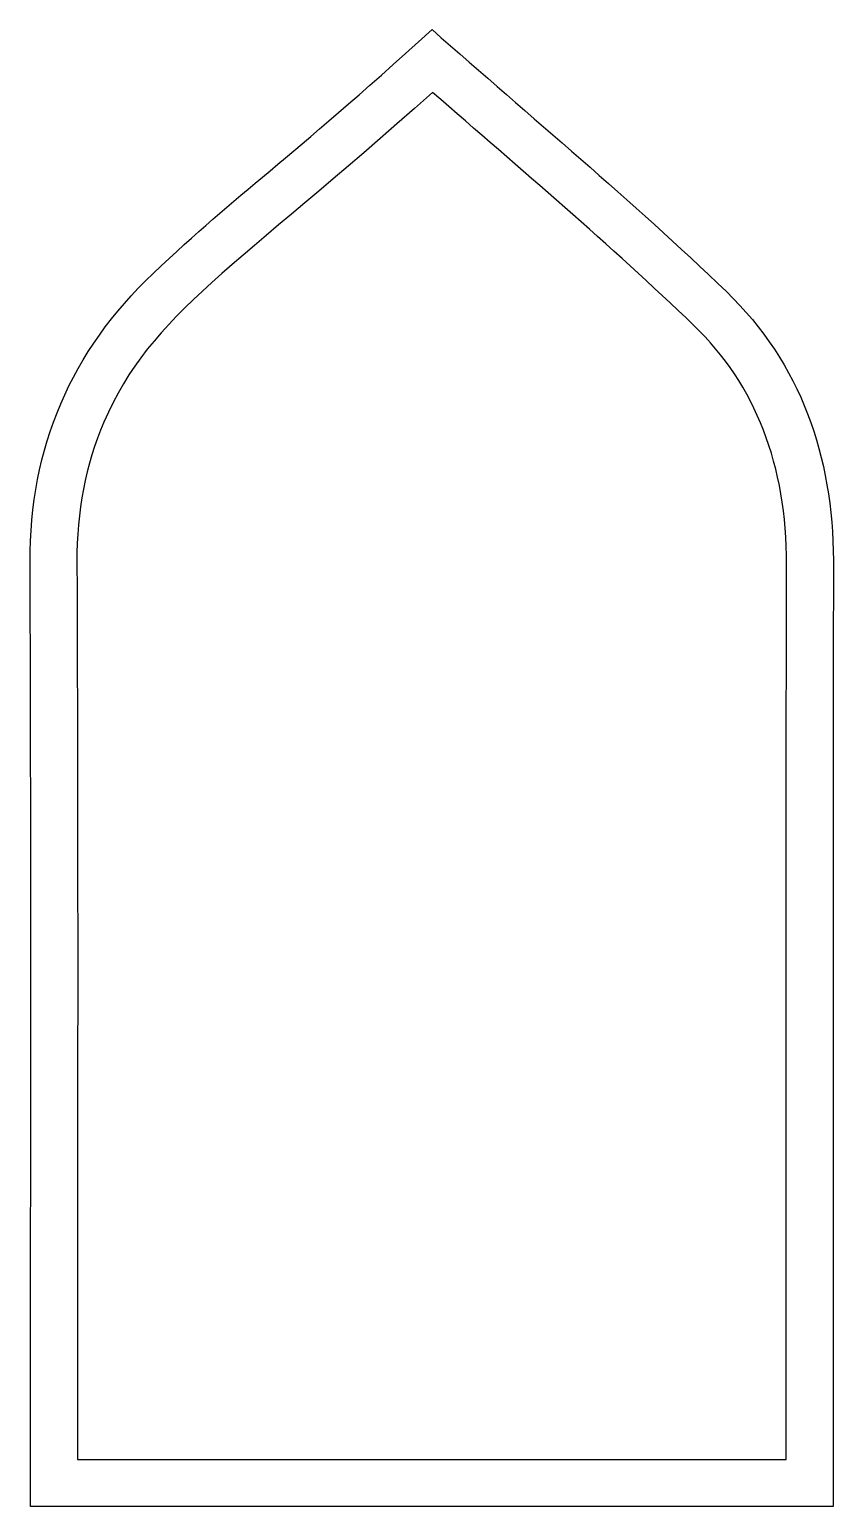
# Model space of a CAD drawing. Header units: millimetres. Extents: x -48 to 48, y -89 to 89.
import ezdxf

# ---------------------------------------------------------------- set-up
doc = ezdxf.new("R2010")
doc.units = ezdxf.units.MM
doc.header["$MEASUREMENT"] = 0
doc.layers.add('layer 1', color=7, linetype='Continuous')

msp = doc.modelspace()

# ---------------------------------------------------------------- linework, layer by layer
at = {"layer": 'layer 1', "color": 250}
for points, knots in [([(0.0727, 89.0743), (-17.6684, 72.9199), (-22.9994, 69.6817), (-33.5091, 59.7165), (-33.5091, 59.7165), (-43.3463, 50.3883), (-48.3912, 38.789), (-48.33, 24.9354), (-48.33, 24.9354), (-48.1675, -11.8632), (-48.2736, -48.6625), (-48.2729, -85.4618), (-48.2729, -85.4618), (-48.2729, -86.4966), (-48.2729, -87.5316), (-48.2729, -88.7236), (-48.2729, -88.7236), (-15.8499, -88.7236), (16.1237, -88.7236), (48.3687, -88.7236), (48.3687, -88.7236), (48.3687, -47.2432), (48.3043, -12.333), (48.4011, 24.2255), (48.4011, 24.2255), (48.4011, 24.2255), (48.4011, 25.1501), (48.4011, 25.1501), (48.4011, 25.1501), (48.3333, 37.6823), (44.4819, 48.875), (35.511, 57.5208), (35.511, 57.5208), (24.1388, 68.4805), (11.9394, 78.5813), (0.0727, 89.0743), (0.0727, 89.0743), (0.0727, 89.0743), (0.0727, 89.0743), (0.0727, 89.0743)], [0, 0, 0, 0, 0.09090909, 0.09090909, 0.09090909, 0.09090909, 0.18181818, 0.18181818, 0.18181818, 0.18181818, 0.27272727, 0.27272727, 0.27272727, 0.27272727, 0.36363636, 0.36363636, 0.36363636, 0.36363636, 0.45454545, 0.45454545, 0.45454545, 0.45454545, 0.54545455, 0.54545455, 0.54545455, 0.54545455, 0.63636364, 0.63636364, 0.63636364, 0.63636364, 0.72727273, 0.72727273, 0.72727273, 0.72727273, 0.81818182, 0.81818182, 0.81818182, 0.81818182, 1, 1, 1, 1]), ([(0.1252, 81.5136), (10.6281, 72.3318), (21.5699, 63.1172), (31.5937, 53.4568), (31.5937, 53.4568), (39.0335, 46.2866), (42.7895, 36.5982), (42.7577, 24.6609), (42.7577, 24.6609), (42.6618, -11.1361), (42.721, -47.3798), (42.7239, -83.0792), (42.7239, -83.0792), (42.7239, -83.0792), (-42.6284, -83.0792), (-42.6284, -83.0792), (-42.6284, -83.0792), (-42.6245, -47.3152), (-42.5271, -10.9315), (-42.6855, 24.9601), (-42.6855, 24.9601), (-42.7124, 31.0483), (-41.6216, 36.7143), (-39.4429, 41.8007), (-39.4429, 41.8007), (-33.7987, 54.978), (-23.5572, 60.276), (0.1252, 81.5136)], [0, 0, 0, 0, 0.125, 0.125, 0.125, 0.125, 0.25, 0.25, 0.25, 0.25, 0.375, 0.375, 0.375, 0.375, 0.5, 0.5, 0.5, 0.5, 0.625, 0.625, 0.625, 0.625, 0.75, 0.75, 0.75, 0.75, 1, 1, 1, 1])]:
    msp.add_open_spline(points, degree=3, knots=knots, dxfattribs=at)

doc.saveas('drawing.dxf')
